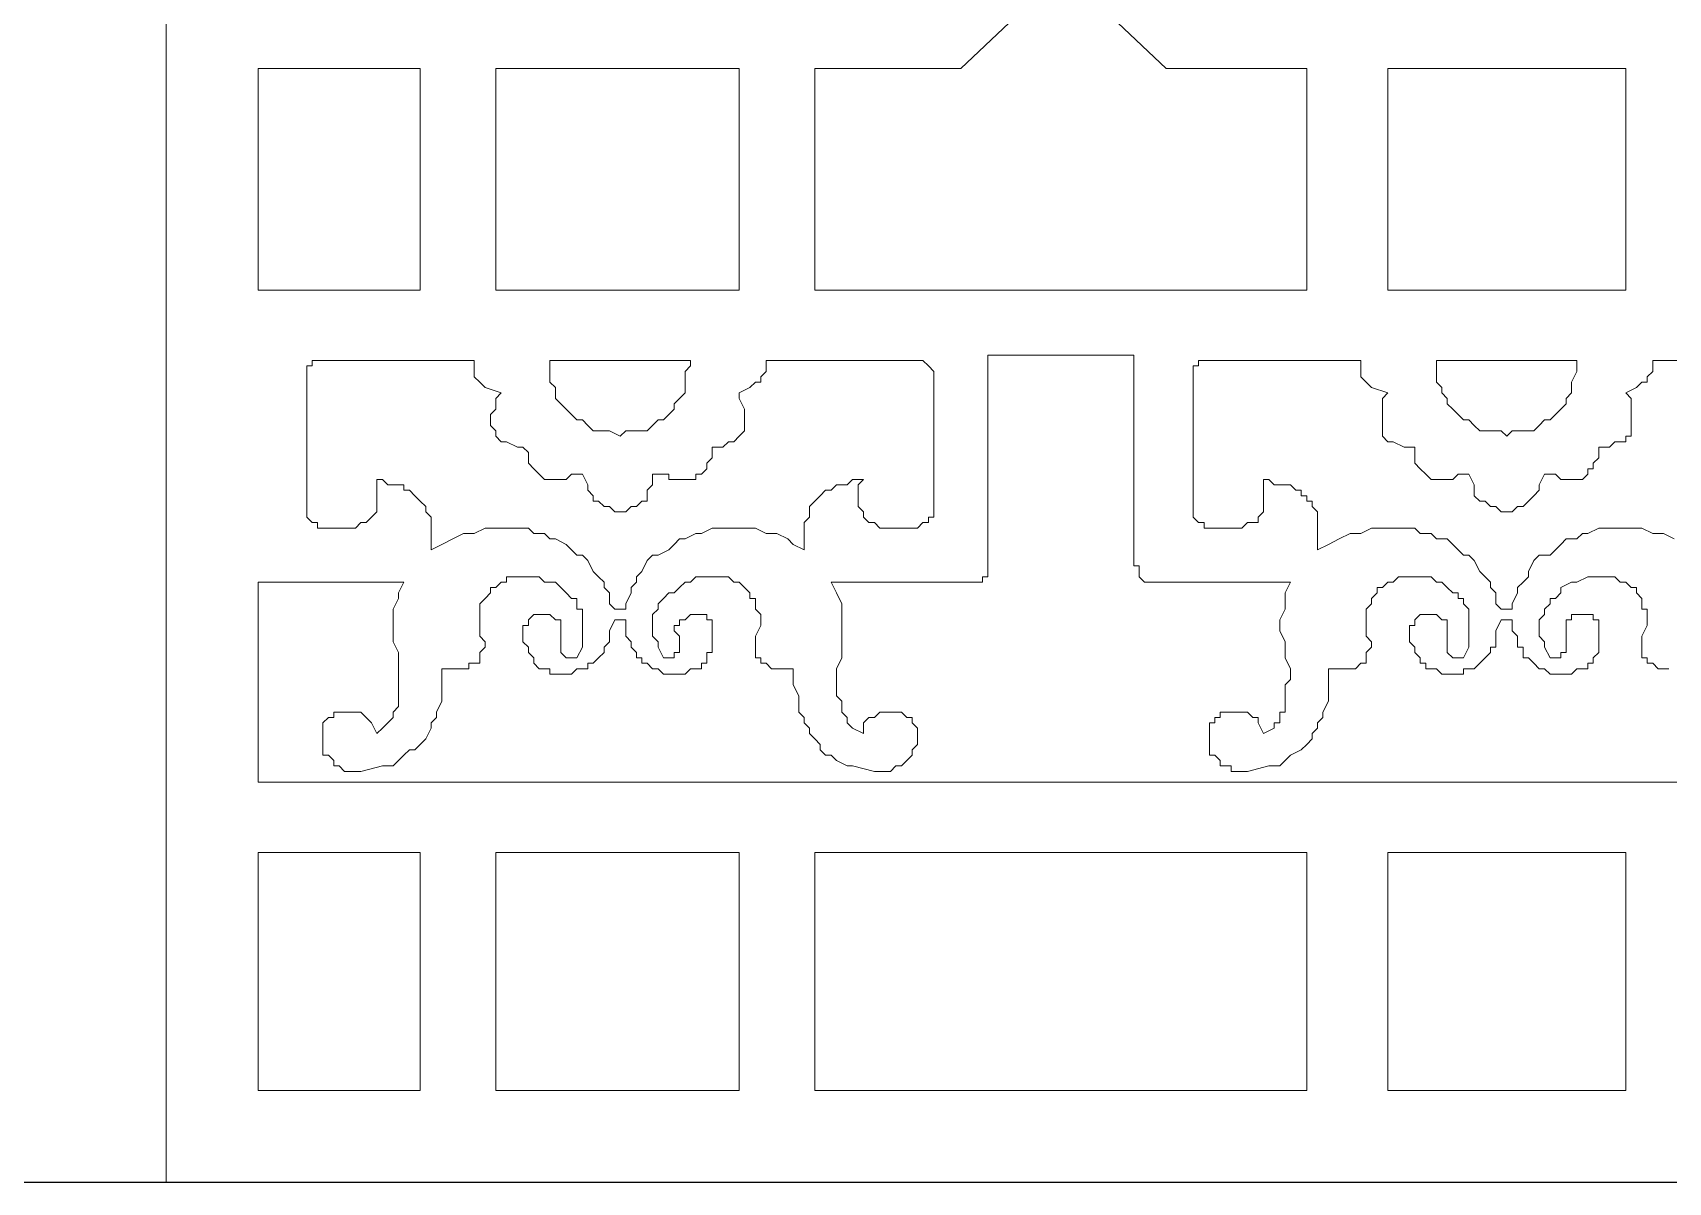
# Model space of a CAD drawing. Extents: x -66030 to 95157, y -13132 to 45879.
# Drawn here: x 46852 to 48034, y 31869 to 32699 of the extents above; entities that cross this region are included whole.
import ezdxf

# ---------------------------------------------------------------- set-up
doc = ezdxf.new("R2010")
doc.units = 0
doc.header["$LTSCALE"] = 100
doc.header["$MEASUREMENT"] = 0
doc.layers.get('0').update_dxf_attribs({"linetype": 'CONTINUOUS'})
doc.layers.add('3', color=11, linetype='CONTINUOUS')

msp = doc.modelspace()

# ---------------------------------------------------------------- linework, layer by layer
at = {"lineweight": 0}
for points in [[(46948.5, 36712.3), (48885.8, 36712.3), (48885.8, 31868.9), (46948.5, 31868.9), (46948.5, 36712.3)], [(46948.5, 36712.3), (48885.8, 36712.3), (48885.8, 31868.9), (46948.5, 31868.9), (46948.5, 36712.3)], [(47596.9, 32743.9), (47671.1, 32673.6), (47772.6, 32673.6), (47772.6, 32513.4), (47417.2, 32513.4), (47417.2, 32673.6), (47522.6, 32673.6), (47596.9, 32743.9)], [(47014.9, 32513.4), (47014.9, 32673.6), (47132.1, 32673.6), (47132.1, 32513.4), (47014.9, 32513.4)], [(47362.5, 32673.6), (47362.5, 32513.4), (47186.7, 32513.4), (47186.7, 32673.6), (47362.5, 32673.6)], [(47831.2, 32673.6), (48003.1, 32673.6), (48003.1, 32513.4), (47831.2, 32513.4), (47831.2, 32673.6)], [(47253.1, 32318.1), (47249.2, 32322), (47245.3, 32322), (47241.4, 32325.9), (47237.5, 32329.8), (47229.7, 32333.7), (47225.8, 32333.7), (47221.9, 32337.6), (47214.1, 32337.6), (47210.2, 32341.6), (47206.3, 32341.6), (47198.5, 32341.6), (47190.6, 32341.6), (47186.7, 32341.6), (47178.9, 32341.6), (47171.1, 32337.6), (47163.3, 32337.6), (47155.5, 32333.7), (47147.7, 32329.8), (47139.9, 32325.9), (47139.9, 32341.6), (47139.9, 32345.5), (47139.9, 32349.4), (47136, 32353.3), (47136, 32357.2), (47132.1, 32361.1), (47132.1, 32361.1), (47128.1, 32365), (47124.2, 32368.9), (47120.3, 32368.9), (47120.3, 32372.8), (47112.5, 32372.8), (47108.6, 32372.8), (47104.7, 32376.7), (47100.8, 32376.7), (47100.8, 32372.8), (47100.8, 32368.9), (47100.8, 32365), (47100.8, 32361.1), (47100.8, 32357.2), (47100.8, 32353.3), (47100.8, 32353.3), (47096.9, 32349.4), (47093, 32345.5), (47093, 32345.5), (47089.1, 32345.5), (47085.2, 32341.6), (47081.3, 32341.6), (47073.5, 32341.6), (47065.7, 32341.6), (47061.7, 32341.6), (47057.8, 32341.6), (47057.8, 32345.5), (47053.9, 32345.5), (47053.9, 32345.5), (47050, 32349.4), (47050, 32349.4), (47050, 32353.3), (47050, 32454.8), (47050, 32454.8), (47050, 32458.7), (47053.9, 32458.7), (47053.9, 32462.6), (47057.8, 32462.6), (47057.8, 32462.6), (47061.7, 32462.6), (47065.7, 32462.6), (47171.1, 32462.6), (47171.1, 32458.7), (47171.1, 32454.8), (47171.1, 32454.8), (47171.1, 32450.9), (47175, 32447), (47175, 32447), (47178.9, 32443.1), (47178.9, 32443.1), (47190.6, 32439.2), (47186.7, 32435.3), (47186.7, 32427.5), (47186.7, 32427.5), (47182.8, 32423.6), (47182.8, 32419.7), (47182.8, 32415.8), (47182.8, 32415.8), (47186.7, 32411.9), (47186.7, 32408), (47186.7, 32408), (47190.6, 32404), (47194.5, 32404), (47194.5, 32404), (47202.4, 32400.1), (47206.3, 32400.1), (47210.2, 32396.2), (47210.2, 32392.3), (47210.2, 32392.3), (47210.2, 32388.4), (47214.1, 32384.5), (47214.1, 32384.5), (47218, 32380.6), (47218, 32380.6), (47221.9, 32376.7), (47221.9, 32376.7), (47225.8, 32376.7), (47233.6, 32376.7), (47233.6, 32376.7), (47237.5, 32376.7), (47241.4, 32380.6), (47249.2, 32380.6), (47253.1, 32372.8), (47253.1, 32368.9), (47257, 32365), (47257, 32361.1), (47260.9, 32361.1), (47264.9, 32357.2), (47268.8, 32357.2), (47272.7, 32353.3), (47276.6, 32353.3), (47280.5, 32353.3), (47284.4, 32357.2), (47288.3, 32357.2), (47292.2, 32361.1), (47292.2, 32361.1), (47296.1, 32361.1), (47296.1, 32365), (47296.1, 32368.9), (47300, 32372.8), (47300, 32372.8), (47300, 32380.6), (47311.7, 32380.6), (47311.7, 32376.7), (47315.6, 32376.7), (47319.5, 32376.7), (47323.4, 32376.7), (47327.4, 32376.7), (47331.3, 32376.7), (47331.3, 32380.6), (47335.2, 32380.6), (47339.1, 32384.5), (47339.1, 32384.5), (47339.1, 32388.4), (47343, 32392.3), (47343, 32392.3), (47343, 32396.2), (47343, 32400.1), (47350.8, 32400.1), (47354.7, 32404), (47358.6, 32404), (47358.6, 32404), (47362.5, 32408), (47362.5, 32408), (47366.4, 32411.9), (47366.4, 32415.8), (47366.4, 32415.8), (47366.4, 32419.7), (47366.4, 32423.6), (47366.4, 32427.5), (47362.5, 32435.3), (47362.5, 32439.2), (47370.3, 32443.1), (47374.2, 32447), (47378.1, 32447), (47378.1, 32450.9), (47382, 32454.8), (47382, 32454.8), (47382, 32458.7), (47382, 32462.6), (47483.6, 32462.6), (47487.5, 32462.6), (47491.4, 32462.6), (47495.3, 32462.6), (47495.3, 32462.6), (47499.2, 32458.7), (47499.2, 32458.7), (47503.1, 32454.8), (47503.1, 32454.8), (47503.1, 32353.3), (47503.1, 32349.4), (47499.2, 32349.4), (47499.2, 32345.5), (47495.3, 32345.5), (47495.3, 32345.5), (47491.4, 32341.6), (47487.5, 32341.6), (47483.6, 32341.6), (47475.8, 32341.6), (47468, 32341.6), (47464.1, 32341.6), (47460.2, 32345.5), (47460.2, 32345.5), (47456.2, 32345.5), (47452.3, 32349.4), (47452.3, 32353.3), (47452.3, 32353.3), (47448.4, 32357.2), (47448.4, 32361.1), (47448.4, 32365), (47448.4, 32368.9), (47448.4, 32372.8), (47452.3, 32376.7), (47444.5, 32376.7), (47440.6, 32372.8), (47436.7, 32372.8), (47432.8, 32372.8), (47428.9, 32368.9), (47425, 32368.9), (47421.1, 32365), (47421.1, 32365), (47417.2, 32361.1), (47417.2, 32361.1), (47413.3, 32357.2), (47413.3, 32353.3), (47413.3, 32349.4), (47409.4, 32345.5), (47409.4, 32341.6), (47409.4, 32325.9), (47401.6, 32329.8), (47397.7, 32333.7), (47389.8, 32337.6), (47382, 32337.6), (47374.2, 32341.6), (47366.4, 32341.6), (47362.5, 32341.6), (47354.7, 32341.6), (47346.9, 32341.6), (47343, 32341.6), (47335.2, 32337.6), (47331.3, 32337.6), (47323.4, 32333.7), (47319.5, 32333.7), (47315.6, 32329.8), (47311.7, 32325.9), (47303.9, 32322), (47300, 32322), (47296.1, 32318.1), (47292.2, 32310.3), (47288.3, 32306.4), (47288.3, 32302.5), (47284.4, 32298.6), (47284.4, 32294.7), (47280.5, 32286.9), (47280.5, 32283), (47272.7, 32283), (47268.8, 32286.9), (47268.8, 32294.7), (47264.9, 32298.6), (47264.9, 32302.5), (47260.9, 32306.4), (47257, 32310.3), (47253.1, 32318.1)], [(47327.4, 32462.6), (47327.4, 32458.7), (47323.4, 32454.8), (47323.4, 32447), (47323.4, 32443.1), (47323.4, 32439.2), (47319.5, 32435.3), (47315.6, 32431.4), (47315.6, 32427.5), (47311.7, 32423.6), (47307.8, 32419.7), (47303.9, 32419.7), (47300, 32415.8), (47296.1, 32411.9), (47292.2, 32411.9), (47284.4, 32411.9), (47280.5, 32411.9), (47276.6, 32408), (47268.8, 32411.9), (47264.9, 32411.9), (47260.9, 32411.9), (47257, 32411.9), (47253.1, 32415.8), (47249.2, 32419.7), (47245.3, 32419.7), (47241.4, 32423.6), (47237.5, 32427.5), (47233.6, 32431.4), (47229.7, 32435.3), (47229.7, 32439.2), (47229.7, 32443.1), (47225.8, 32447), (47225.8, 32454.8), (47225.8, 32458.7), (47225.8, 32462.6), (47327.4, 32462.6)], [(47967.9, 32462.6), (47967.9, 32458.7), (47967.9, 32454.8), (47964, 32447), (47964, 32443.1), (47964, 32439.2), (47960.1, 32435.3), (47960.1, 32431.4), (47956.2, 32427.5), (47952.3, 32423.6), (47948.4, 32419.7), (47944.5, 32419.7), (47940.6, 32415.8), (47936.7, 32411.9), (47932.8, 32411.9), (47925, 32411.9), (47921.1, 32411.9), (47917.2, 32408), (47913.2, 32411.9), (47905.4, 32411.9), (47901.5, 32411.9), (47897.6, 32411.9), (47893.7, 32415.8), (47889.8, 32419.7), (47885.9, 32419.7), (47882, 32423.6), (47878.1, 32427.5), (47874.2, 32431.4), (47874.2, 32435.3), (47870.3, 32439.2), (47870.3, 32443.1), (47866.4, 32447), (47866.4, 32454.8), (47866.4, 32458.7), (47866.4, 32462.6), (47967.9, 32462.6)], [(47132.1, 31935.3), (47014.9, 31935.3), (47014.9, 32107.2), (47132.1, 32107.2), (47132.1, 31935.3)], [(47362.5, 31935.3), (47186.7, 31935.3), (47186.7, 32107.2), (47362.5, 32107.2), (47362.5, 31935.3)], [(47772.6, 31935.3), (47417.2, 31935.3), (47417.2, 32107.2), (47772.6, 32107.2), (47772.6, 31935.3)], [(48003.1, 31935.3), (47831.2, 31935.3), (47831.2, 32107.2), (48003.1, 32107.2), (48003.1, 31935.3)]]:
    msp.add_lwpolyline(points, close=True, dxfattribs=at)
for points in [[(47596.9, 32743.9), (47671.1, 32673.6), (47772.6, 32673.6), (47772.6, 32513.4), (47417.2, 32513.4), (47417.2, 32673.6), (47522.6, 32673.6), (47596.9, 32743.9)], [(47014.9, 32513.4), (47014.9, 32673.6), (47132.1, 32673.6), (47132.1, 32513.4), (47014.9, 32513.4)], [(47362.5, 32673.6), (47362.5, 32513.4), (47186.7, 32513.4), (47186.7, 32673.6), (47362.5, 32673.6)], [(47831.2, 32673.6), (48003.1, 32673.6), (48003.1, 32513.4), (47831.2, 32513.4), (47831.2, 32673.6)], [(48085.1, 32158), (47932.8, 32158), (47780.4, 32158), (47628.1, 32158), (47475.8, 32158), (47319.5, 32158), (47167.2, 32158), (47014.9, 32158), (47014.9, 32302.5), (47034.4, 32302.5), (47034.4, 32302.5), (47120.3, 32302.5), (47116.4, 32294.7), (47116.4, 32290.8), (47112.5, 32283), (47112.5, 32279.1), (47112.5, 32275.2), (47112.5, 32267.3), (47112.5, 32259.5), (47116.4, 32251.7), (47116.4, 32247.8), (47116.4, 32240), (47116.4, 32232.2), (47116.4, 32228.3), (47116.4, 32220.5), (47116.4, 32216.6), (47116.4, 32212.7), (47112.5, 32208.7), (47112.5, 32204.8), (47108.6, 32200.9), (47108.6, 32200.9), (47104.7, 32197), (47100.8, 32193.1), (47096.9, 32200.9), (47096.9, 32200.9), (47093, 32204.8), (47093, 32204.8), (47089.1, 32208.7), (47085.2, 32208.7), (47081.3, 32208.7), (47077.4, 32208.7), (47073.5, 32208.7), (47073.5, 32208.7), (47069.6, 32208.7), (47069.6, 32204.8), (47065.7, 32204.8), (47065.7, 32204.8), (47061.7, 32200.9), (47061.7, 32200.9), (47061.7, 32197), (47061.7, 32197), (47061.7, 32193.1), (47061.7, 32189.2), (47061.7, 32185.3), (47061.7, 32185.3), (47061.7, 32181.4), (47061.7, 32177.5), (47065.7, 32177.5), (47069.6, 32173.6), (47069.6, 32169.7), (47073.5, 32169.7), (47073.5, 32169.7), (47077.4, 32165.8), (47089.1, 32165.8), (47104.7, 32169.7), (47112.5, 32169.7), (47116.4, 32173.6), (47120.3, 32177.5), (47124.2, 32181.4), (47128.1, 32181.4), (47132.1, 32185.3), (47136, 32189.2), (47139.9, 32197), (47139.9, 32200.9), (47143.8, 32204.8), (47143.8, 32208.7), (47147.7, 32216.6), (47147.7, 32220.5), (47147.7, 32228.3), (47147.7, 32240), (47155.5, 32240), (47159.4, 32240), (47163.3, 32240), (47163.3, 32240), (47167.2, 32240), (47167.2, 32243.9), (47171.1, 32243.9), (47175, 32243.9), (47175, 32247.8), (47175, 32247.8), (47175, 32251.7), (47178.9, 32255.6), (47178.9, 32259.5), (47175, 32263.4), (47175, 32271.2), (47175, 32275.2), (47175, 32283), (47175, 32283), (47175, 32286.9), (47178.9, 32290.8), (47178.9, 32290.8), (47182.8, 32294.7), (47182.8, 32298.6), (47186.7, 32298.6), (47190.6, 32302.5), (47194.5, 32302.5), (47194.5, 32306.4), (47198.5, 32306.4), (47202.4, 32306.4), (47210.2, 32306.4), (47210.2, 32306.4), (47218, 32306.4), (47221.9, 32302.5), (47229.7, 32302.5), (47233.6, 32298.6), (47237.5, 32294.7), (47241.4, 32290.8), (47245.3, 32290.8), (47245.3, 32286.9), (47245.3, 32283), (47249.2, 32283), (47249.2, 32279.1), (47249.2, 32275.2), (47249.2, 32271.2), (47249.2, 32267.3), (47249.2, 32263.4), (47249.2, 32263.4), (47249.2, 32259.5), (47249.2, 32255.6), (47245.3, 32247.8), (47237.5, 32247.8), (47237.5, 32247.8), (47233.6, 32251.7), (47233.6, 32251.7), (47233.6, 32255.6), (47233.6, 32255.6), (47233.6, 32259.5), (47233.6, 32263.4), (47233.6, 32267.3), (47233.6, 32271.2), (47233.6, 32271.2), (47233.6, 32275.2), (47229.7, 32275.2), (47229.7, 32275.2), (47225.8, 32279.1), (47225.8, 32279.1), (47221.9, 32279.1), (47218, 32279.1), (47218, 32279.1), (47214.1, 32279.1), (47214.1, 32279.1), (47214.1, 32279.1), (47210.2, 32275.2), (47210.2, 32275.2), (47210.2, 32271.2), (47206.3, 32271.2), (47206.3, 32267.3), (47206.3, 32263.4), (47206.3, 32259.5), (47206.3, 32259.5), (47210.2, 32255.6), (47210.2, 32251.7), (47210.2, 32251.7), (47214.1, 32247.8), (47214.1, 32243.9), (47214.1, 32243.9), (47218, 32240), (47221.9, 32240), (47221.9, 32240), (47225.8, 32240), (47225.8, 32236.1), (47229.7, 32236.1), (47233.6, 32236.1), (47237.5, 32236.1), (47241.4, 32236.1), (47241.4, 32236.1), (47245.3, 32240), (47249.2, 32240), (47253.1, 32240), (47253.1, 32243.9), (47257, 32243.9), (47260.9, 32247.8), (47260.9, 32247.8), (47264.9, 32251.7), (47264.9, 32255.6), (47264.9, 32255.6), (47268.8, 32259.5), (47268.8, 32263.4), (47268.8, 32267.3), (47272.7, 32275.2), (47280.5, 32275.2), (47280.5, 32275.2), (47280.5, 32267.3), (47280.5, 32263.4), (47284.4, 32259.5), (47284.4, 32255.6), (47284.4, 32255.6), (47288.3, 32251.7), (47288.3, 32247.8), (47292.2, 32247.8), (47292.2, 32243.9), (47296.1, 32243.9), (47300, 32240), (47303.9, 32240), (47303.9, 32240), (47307.8, 32236.1), (47311.7, 32236.1), (47315.6, 32236.1), (47315.6, 32236.1), (47319.5, 32236.1), (47323.4, 32236.1), (47327.4, 32240), (47327.4, 32240), (47331.3, 32240), (47335.2, 32240), (47335.2, 32243.9), (47339.1, 32243.9), (47339.1, 32247.8), (47339.1, 32251.7), (47343, 32251.7), (47343, 32255.6), (47343, 32259.5), (47343, 32259.5), (47343, 32263.4), (47343, 32267.3), (47343, 32271.2), (47343, 32271.2), (47343, 32275.2), (47339.1, 32275.2), (47339.1, 32279.1), (47335.2, 32279.1), (47335.2, 32279.1), (47331.3, 32279.1), (47327.4, 32279.1), (47327.4, 32279.1), (47323.4, 32275.2), (47319.5, 32275.2), (47319.5, 32271.2), (47315.6, 32271.2), (47315.6, 32267.3), (47319.5, 32263.4), (47319.5, 32259.5), (47319.5, 32255.6), (47319.5, 32255.6), (47319.5, 32251.7), (47315.6, 32251.7), (47315.6, 32247.8), (47311.7, 32247.8), (47307.8, 32247.8), (47303.9, 32255.6), (47303.9, 32259.5), (47300, 32263.4), (47300, 32263.4), (47300, 32267.3), (47300, 32271.2), (47300, 32275.2), (47300, 32279.1), (47303.9, 32283), (47303.9, 32283), (47303.9, 32286.9), (47307.8, 32290.8), (47307.8, 32290.8), (47311.7, 32294.7), (47315.6, 32294.7), (47319.5, 32298.6), (47323.4, 32302.5), (47327.4, 32302.5), (47331.3, 32306.4), (47335.2, 32306.4), (47335.2, 32306.4), (47339.1, 32306.4), (47343, 32306.4), (47346.9, 32306.4), (47350.8, 32306.4), (47354.7, 32306.4), (47358.6, 32302.5), (47362.5, 32302.5), (47366.4, 32298.6), (47366.4, 32298.6), (47370.3, 32294.7), (47370.3, 32290.8), (47374.2, 32290.8), (47374.2, 32286.9), (47374.2, 32283), (47374.2, 32283), (47378.1, 32279.1), (47378.1, 32275.2), (47378.1, 32271.2), (47378.1, 32271.2), (47374.2, 32263.4), (47374.2, 32259.5), (47374.2, 32255.6), (47374.2, 32251.7), (47374.2, 32247.8), (47378.1, 32247.8), (47378.1, 32243.9), (47378.1, 32243.9), (47378.1, 32243.9), (47382, 32243.9), (47385.9, 32240), (47385.9, 32240), (47389.8, 32240), (47393.8, 32240), (47397.7, 32240), (47401.6, 32240), (47401.6, 32228.3), (47405.5, 32220.5), (47405.5, 32216.6), (47405.5, 32208.7), (47409.4, 32204.8), (47409.4, 32200.9), (47413.3, 32197), (47413.3, 32193.1), (47417.2, 32189.2), (47421.1, 32185.3), (47421.1, 32181.4), (47425, 32177.5), (47428.9, 32177.5), (47432.8, 32173.6), (47440.6, 32169.7), (47444.5, 32169.7), (47460.2, 32165.8), (47471.9, 32165.8), (47475.8, 32169.7), (47479.7, 32169.7), (47479.7, 32169.7), (47483.6, 32173.6), (47487.5, 32177.5), (47487.5, 32181.4), (47491.4, 32185.3), (47491.4, 32185.3), (47491.4, 32189.2), (47491.4, 32189.2), (47491.4, 32193.1), (47491.4, 32197), (47491.4, 32197), (47487.5, 32200.9), (47487.5, 32200.9), (47487.5, 32204.8), (47483.6, 32204.8), (47483.6, 32204.8), (47479.7, 32208.7), (47479.7, 32208.7), (47475.8, 32208.7), (47471.9, 32208.7), (47468, 32208.7), (47464.1, 32208.7), (47460.2, 32204.8), (47460.2, 32204.8), (47456.2, 32204.8), (47452.3, 32200.9), (47452.3, 32193.1), (47444.5, 32197), (47440.6, 32200.9), (47440.6, 32200.9), (47440.6, 32204.8), (47436.7, 32208.7), (47436.7, 32208.7), (47436.7, 32216.6), (47432.8, 32220.5), (47432.8, 32228.3), (47432.8, 32232.2), (47432.8, 32240), (47436.7, 32247.8), (47436.7, 32251.7), (47436.7, 32259.5), (47436.7, 32267.3), (47436.7, 32275.2), (47436.7, 32283), (47436.7, 32286.9), (47432.8, 32294.7), (47428.9, 32302.5), (47514.8, 32302.5), (47514.8, 32302.5), (47530.5, 32302.5), (47534.4, 32302.5), (47534.4, 32302.5), (47538.3, 32302.5), (47538.3, 32306.4), (47542.2, 32306.4), (47542.2, 32310.3), (47542.2, 32314.2), (47542.2, 32314.2), (47542.2, 32466.5), (47647.6, 32466.5), (47647.6, 32314.2), (47651.5, 32314.2), (47651.5, 32310.3), (47651.5, 32310.3), (47651.5, 32306.4), (47651.5, 32306.4), (47655.5, 32302.5), (47659.4, 32302.5), (47659.4, 32302.5), (47659.4, 32302.5), (47675, 32302.5), (47675, 32302.5), (47760.9, 32302.5), (47757, 32294.7), (47757, 32286.9), (47757, 32283), (47753.1, 32275.2), (47753.1, 32267.3), (47757, 32259.5), (47757, 32251.7), (47757, 32247.8), (47760.9, 32240), (47760.9, 32232.2), (47757, 32228.3), (47757, 32220.5), (47757, 32216.6), (47757, 32208.7), (47753.1, 32208.7), (47753.1, 32204.8), (47753.1, 32200.9), (47749.2, 32200.9), (47749.2, 32197), (47741.4, 32193.1), (47737.5, 32200.9), (47737.5, 32204.8), (47733.6, 32204.8), (47729.7, 32208.7), (47725.8, 32208.7), (47725.8, 32208.7), (47717.9, 32208.7), (47714, 32208.7), (47714, 32208.7), (47710.1, 32208.7), (47710.1, 32204.8), (47706.2, 32204.8), (47706.2, 32204.8), (47706.2, 32200.9), (47702.3, 32200.9), (47702.3, 32197), (47702.3, 32197), (47702.3, 32193.1), (47702.3, 32189.2), (47702.3, 32189.2), (47702.3, 32185.3), (47702.3, 32185.3), (47702.3, 32181.4), (47702.3, 32177.5), (47706.2, 32177.5), (47710.1, 32173.6), (47710.1, 32169.7), (47714, 32169.7), (47717.9, 32169.7), (47717.9, 32165.8), (47729.7, 32165.8), (47745.3, 32169.7), (47753.1, 32169.7), (47757, 32173.6), (47760.9, 32177.5), (47768.7, 32181.4), (47772.6, 32185.3), (47776.5, 32189.2), (47776.5, 32193.1), (47780.4, 32197), (47780.4, 32200.9), (47784.3, 32204.8), (47784.3, 32208.7), (47788.3, 32216.6), (47788.3, 32220.5), (47788.3, 32228.3), (47788.3, 32240), (47796.1, 32240), (47800, 32240), (47803.9, 32240), (47803.9, 32240), (47807.8, 32240), (47811.7, 32243.9), (47811.7, 32243.9), (47815.6, 32243.9), (47815.6, 32247.8), (47815.6, 32251.7), (47819.5, 32255.6), (47819.5, 32255.6), (47819.5, 32259.5), (47815.6, 32263.4), (47815.6, 32271.2), (47815.6, 32271.2), (47815.6, 32275.2), (47815.6, 32279.1), (47815.6, 32283), (47815.6, 32283), (47819.5, 32286.9), (47819.5, 32290.8), (47819.5, 32290.8), (47823.4, 32294.7), (47823.4, 32298.6), (47827.3, 32298.6), (47831.2, 32302.5), (47835.1, 32302.5), (47839, 32306.4), (47839, 32306.4), (47842.9, 32306.4), (47850.7, 32306.4), (47854.7, 32306.4), (47854.7, 32306.4), (47858.6, 32306.4), (47862.5, 32306.4), (47866.4, 32302.5), (47870.3, 32302.5), (47874.2, 32298.6), (47878.1, 32294.7), (47882, 32294.7), (47882, 32290.8), (47885.9, 32290.8), (47885.9, 32286.9), (47889.8, 32283), (47889.8, 32283), (47889.8, 32279.1), (47889.8, 32275.2), (47889.8, 32271.2), (47889.8, 32267.3), (47889.8, 32263.4), (47889.8, 32263.4), (47889.8, 32259.5), (47889.8, 32255.6), (47885.9, 32247.8), (47882, 32247.8), (47878.1, 32247.8), (47874.2, 32251.7), (47874.2, 32251.7), (47874.2, 32255.6), (47874.2, 32255.6), (47874.2, 32259.5), (47874.2, 32263.4), (47874.2, 32267.3), (47874.2, 32271.2), (47874.2, 32271.2), (47874.2, 32275.2), (47870.3, 32275.2), (47866.4, 32279.1), (47862.5, 32279.1), (47862.5, 32279.1), (47858.6, 32279.1), (47858.6, 32279.1), (47854.7, 32279.1), (47854.7, 32279.1), (47850.7, 32275.2), (47850.7, 32275.2), (47850.7, 32271.2), (47846.8, 32271.2), (47846.8, 32267.3), (47846.8, 32263.4), (47846.8, 32259.5), (47846.8, 32259.5), (47850.7, 32255.6), (47850.7, 32251.7), (47850.7, 32251.7), (47854.7, 32247.8), (47854.7, 32243.9), (47858.6, 32243.9), (47858.6, 32240), (47862.5, 32240), (47862.5, 32240), (47866.4, 32240), (47870.3, 32236.1), (47870.3, 32236.1), (47874.2, 32236.1), (47878.1, 32236.1), (47882, 32236.1), (47885.9, 32236.1), (47885.9, 32240), (47889.8, 32240), (47893.7, 32240), (47897.6, 32243.9), (47897.6, 32243.9), (47901.5, 32247.8), (47901.5, 32247.8), (47905.4, 32251.7), (47905.4, 32255.6), (47909.3, 32255.6), (47909.3, 32259.5), (47909.3, 32263.4), (47909.3, 32267.3), (47913.2, 32275.2), (47921.1, 32275.2), (47921.1, 32267.3), (47925, 32263.4), (47925, 32259.5), (47925, 32255.6), (47928.9, 32255.6), (47928.9, 32251.7), (47928.9, 32247.8), (47932.8, 32247.8), (47936.7, 32243.9), (47936.7, 32243.9), (47940.6, 32240), (47944.5, 32240), (47944.5, 32240), (47948.4, 32236.1), (47952.3, 32236.1), (47956.2, 32236.1), (47960.1, 32236.1), (47960.1, 32236.1), (47964, 32236.1), (47967.9, 32240), (47971.8, 32240), (47971.8, 32240), (47975.7, 32240), (47975.7, 32243.9), (47979.6, 32243.9), (47979.6, 32247.8), (47983.6, 32251.7), (47983.6, 32251.7), (47983.6, 32255.6), (47983.6, 32259.5), (47983.6, 32259.5), (47983.6, 32263.4), (47983.6, 32267.3), (47983.6, 32271.2), (47983.6, 32271.2), (47983.6, 32275.2), (47979.6, 32275.2), (47979.6, 32279.1), (47975.7, 32279.1), (47975.7, 32279.1), (47971.8, 32279.1), (47971.8, 32279.1), (47967.9, 32279.1), (47964, 32279.1), (47964, 32275.2), (47960.1, 32275.2), (47960.1, 32271.2), (47960.1, 32271.2), (47960.1, 32267.3), (47960.1, 32263.4), (47960.1, 32259.5), (47960.1, 32255.6), (47960.1, 32255.6), (47960.1, 32251.7), (47956.2, 32251.7), (47956.2, 32247.8), (47952.3, 32247.8), (47948.4, 32247.8), (47944.5, 32255.6), (47944.5, 32259.5), (47940.6, 32263.4), (47940.6, 32263.4), (47940.6, 32267.3), (47940.6, 32271.2), (47940.6, 32275.2), (47944.5, 32279.1), (47944.5, 32283), (47944.5, 32283), (47948.4, 32286.9), (47948.4, 32290.8), (47952.3, 32290.8), (47956.2, 32294.7), (47956.2, 32298.6), (47964, 32302.5), (47967.9, 32302.5), (47975.7, 32306.4), (47979.6, 32306.4), (47983.6, 32306.4), (47991.4, 32306.4), (47991.4, 32306.4), (47995.3, 32306.4), (47999.2, 32302.5), (48003.1, 32302.5), (48007, 32298.6), (48010.9, 32298.6), (48010.9, 32294.7), (48014.8, 32290.8), (48014.8, 32290.8), (48014.8, 32286.9), (48014.8, 32283), (48018.7, 32283), (48018.7, 32275.2), (48018.7, 32271.2), (48014.8, 32263.4), (48014.8, 32259.5), (48014.8, 32255.6), (48014.8, 32251.7), (48014.8, 32247.8), (48018.7, 32247.8), (48018.7, 32243.9), (48022.6, 32243.9), (48022.6, 32243.9), (48026.5, 32240), (48026.5, 32240), (48030.4, 32240), (48034.3, 32240)], [(47280.5, 32275.2), (47280.5, 32267.3), (47280.5, 32263.4), (47284.4, 32259.5), (47284.4, 32255.6), (47284.4, 32255.6), (47288.3, 32251.7), (47288.3, 32247.8), (47292.2, 32247.8), (47292.2, 32243.9), (47296.1, 32243.9), (47300, 32240), (47303.9, 32240), (47303.9, 32240), (47307.8, 32236.1), (47311.7, 32236.1), (47315.6, 32236.1), (47315.6, 32236.1), (47319.5, 32236.1), (47323.4, 32236.1), (47327.4, 32240), (47327.4, 32240), (47331.3, 32240), (47335.2, 32240), (47335.2, 32243.9), (47339.1, 32243.9), (47339.1, 32247.8), (47339.1, 32251.7), (47343, 32251.7), (47343, 32255.6), (47343, 32259.5), (47343, 32259.5), (47343, 32263.4), (47343, 32267.3), (47343, 32271.2), (47343, 32271.2), (47343, 32275.2), (47339.1, 32275.2), (47339.1, 32279.1), (47335.2, 32279.1), (47335.2, 32279.1), (47331.3, 32279.1), (47327.4, 32279.1), (47327.4, 32279.1), (47323.4, 32275.2), (47319.5, 32275.2), (47319.5, 32271.2), (47315.6, 32271.2), (47315.6, 32267.3), (47319.5, 32263.4), (47319.5, 32259.5), (47319.5, 32255.6), (47319.5, 32255.6), (47319.5, 32251.7), (47315.6, 32251.7), (47315.6, 32247.8), (47311.7, 32247.8), (47307.8, 32247.8), (47303.9, 32255.6), (47303.9, 32259.5), (47300, 32263.4), (47300, 32263.4), (47300, 32267.3), (47300, 32271.2), (47300, 32275.2), (47300, 32279.1), (47303.9, 32283), (47303.9, 32283), (47303.9, 32286.9), (47307.8, 32290.8), (47307.8, 32290.8), (47311.7, 32294.7), (47315.6, 32294.7), (47319.5, 32298.6), (47323.4, 32302.5), (47327.4, 32302.5), (47331.3, 32306.4), (47335.2, 32306.4), (47335.2, 32306.4), (47339.1, 32306.4), (47343, 32306.4), (47346.9, 32306.4), (47350.8, 32306.4), (47354.7, 32306.4), (47358.6, 32302.5), (47362.5, 32302.5), (47366.4, 32298.6), (47366.4, 32298.6), (47370.3, 32294.7), (47370.3, 32290.8), (47374.2, 32290.8), (47374.2, 32286.9), (47374.2, 32283), (47374.2, 32283), (47378.1, 32279.1), (47378.1, 32275.2), (47378.1, 32271.2), (47378.1, 32271.2), (47374.2, 32263.4), (47374.2, 32259.5), (47374.2, 32255.6), (47374.2, 32251.7), (47374.2, 32247.8), (47378.1, 32247.8), (47378.1, 32243.9), (47378.1, 32243.9), (47378.1, 32243.9), (47382, 32243.9), (47385.9, 32240), (47385.9, 32240), (47389.8, 32240), (47393.8, 32240), (47397.7, 32240), (47401.6, 32240), (47401.6, 32228.3), (47405.5, 32220.5), (47405.5, 32216.6), (47405.5, 32208.7), (47409.4, 32204.8), (47409.4, 32200.9), (47413.3, 32197), (47413.3, 32193.1), (47417.2, 32189.2), (47421.1, 32185.3), (47421.1, 32181.4), (47425, 32177.5), (47428.9, 32177.5), (47432.8, 32173.6), (47440.6, 32169.7), (47444.5, 32169.7), (47460.2, 32165.8), (47471.9, 32165.8), (47475.8, 32169.7), (47479.7, 32169.7), (47479.7, 32169.7), (47483.6, 32173.6), (47487.5, 32177.5), (47487.5, 32181.4), (47491.4, 32185.3), (47491.4, 32185.3), (47491.4, 32189.2), (47491.4, 32189.2), (47491.4, 32193.1), (47491.4, 32197), (47491.4, 32197), (47487.5, 32200.9), (47487.5, 32200.9), (47487.5, 32204.8), (47483.6, 32204.8), (47483.6, 32204.8), (47479.7, 32208.7), (47479.7, 32208.7), (47475.8, 32208.7), (47471.9, 32208.7), (47468, 32208.7), (47464.1, 32208.7), (47460.2, 32204.8), (47460.2, 32204.8), (47456.2, 32204.8), (47452.3, 32200.9), (47452.3, 32193.1), (47444.5, 32197), (47440.6, 32200.9), (47440.6, 32200.9), (47440.6, 32204.8), (47436.7, 32208.7), (47436.7, 32208.7), (47436.7, 32216.6), (47432.8, 32220.5), (47432.8, 32228.3), (47432.8, 32232.2), (47432.8, 32240), (47436.7, 32247.8), (47436.7, 32251.7), (47436.7, 32259.5), (47436.7, 32267.3), (47436.7, 32275.2), (47436.7, 32283), (47436.7, 32286.9), (47432.8, 32294.7), (47428.9, 32302.5), (47514.8, 32302.5), (47514.8, 32302.5), (47530.5, 32302.5), (47534.4, 32302.5), (47534.4, 32302.5), (47538.3, 32302.5), (47538.3, 32306.4), (47542.2, 32306.4), (47542.2, 32310.3), (47542.2, 32314.2), (47542.2, 32314.2), (47542.2, 32466.5), (47647.6, 32466.5), (47647.6, 32314.2), (47651.5, 32314.2), (47651.5, 32310.3), (47651.5, 32310.3), (47651.5, 32306.4), (47651.5, 32306.4), (47655.5, 32302.5), (47659.4, 32302.5), (47659.4, 32302.5), (47659.4, 32302.5), (47675, 32302.5), (47675, 32302.5), (47760.9, 32302.5), (47757, 32294.7), (47757, 32286.9), (47757, 32283), (47753.1, 32275.2), (47753.1, 32267.3), (47757, 32259.5), (47757, 32251.7), (47757, 32247.8), (47760.9, 32240), (47760.9, 32232.2), (47757, 32228.3), (47757, 32220.5), (47757, 32216.6), (47757, 32208.7), (47753.1, 32208.7), (47753.1, 32204.8), (47753.1, 32200.9), (47749.2, 32200.9), (47749.2, 32197), (47741.4, 32193.1), (47737.5, 32200.9), (47737.5, 32204.8), (47733.6, 32204.8), (47729.7, 32208.7), (47725.8, 32208.7), (47725.8, 32208.7), (47717.9, 32208.7), (47714, 32208.7), (47714, 32208.7), (47710.1, 32208.7), (47710.1, 32204.8), (47706.2, 32204.8), (47706.2, 32204.8), (47706.2, 32200.9), (47702.3, 32200.9), (47702.3, 32197), (47702.3, 32197), (47702.3, 32193.1), (47702.3, 32189.2), (47702.3, 32189.2), (47702.3, 32185.3), (47702.3, 32185.3), (47702.3, 32181.4), (47702.3, 32177.5), (47706.2, 32177.5), (47710.1, 32173.6), (47710.1, 32169.7), (47714, 32169.7), (47717.9, 32169.7), (47717.9, 32165.8), (47729.7, 32165.8), (47745.3, 32169.7), (47753.1, 32169.7), (47757, 32173.6), (47760.9, 32177.5), (47768.7, 32181.4), (47772.6, 32185.3), (47776.5, 32189.2), (47776.5, 32193.1), (47780.4, 32197), (47780.4, 32200.9), (47784.3, 32204.8), (47784.3, 32208.7), (47788.3, 32216.6), (47788.3, 32220.5), (47788.3, 32228.3), (47788.3, 32240), (47796.1, 32240), (47800, 32240), (47803.9, 32240), (47803.9, 32240), (47807.8, 32240), (47811.7, 32243.9), (47811.7, 32243.9), (47815.6, 32243.9), (47815.6, 32247.8), (47815.6, 32251.7), (47819.5, 32255.6), (47819.5, 32255.6), (47819.5, 32259.5), (47815.6, 32263.4), (47815.6, 32271.2), (47815.6, 32271.2), (47815.6, 32275.2), (47815.6, 32279.1), (47815.6, 32283), (47815.6, 32283), (47819.5, 32286.9), (47819.5, 32290.8), (47819.5, 32290.8), (47823.4, 32294.7), (47823.4, 32298.6), (47827.3, 32298.6), (47831.2, 32302.5), (47835.1, 32302.5), (47839, 32306.4), (47839, 32306.4), (47842.9, 32306.4), (47850.7, 32306.4), (47854.7, 32306.4), (47854.7, 32306.4), (47858.6, 32306.4), (47862.5, 32306.4), (47866.4, 32302.5), (47870.3, 32302.5), (47874.2, 32298.6), (47878.1, 32294.7), (47882, 32294.7), (47882, 32290.8), (47885.9, 32290.8), (47885.9, 32286.9), (47889.8, 32283), (47889.8, 32283), (47889.8, 32279.1), (47889.8, 32275.2), (47889.8, 32271.2), (47889.8, 32267.3), (47889.8, 32263.4), (47889.8, 32263.4), (47889.8, 32259.5), (47889.8, 32255.6), (47885.9, 32247.8), (47882, 32247.8), (47878.1, 32247.8), (47874.2, 32251.7), (47874.2, 32251.7), (47874.2, 32255.6), (47874.2, 32255.6), (47874.2, 32259.5), (47874.2, 32263.4), (47874.2, 32267.3), (47874.2, 32271.2), (47874.2, 32271.2), (47874.2, 32275.2), (47870.3, 32275.2), (47866.4, 32279.1), (47862.5, 32279.1), (47862.5, 32279.1), (47858.6, 32279.1), (47858.6, 32279.1), (47854.7, 32279.1), (47854.7, 32279.1), (47850.7, 32275.2), (47850.7, 32275.2), (47850.7, 32271.2), (47846.8, 32271.2), (47846.8, 32267.3), (47846.8, 32263.4), (47846.8, 32259.5), (47846.8, 32259.5), (47850.7, 32255.6), (47850.7, 32251.7), (47850.7, 32251.7), (47854.7, 32247.8), (47854.7, 32243.9), (47858.6, 32243.9), (47858.6, 32240), (47862.5, 32240), (47862.5, 32240), (47866.4, 32240), (47870.3, 32236.1), (47870.3, 32236.1), (47874.2, 32236.1), (47878.1, 32236.1), (47882, 32236.1), (47885.9, 32236.1), (47885.9, 32240), (47889.8, 32240), (47893.7, 32240), (47897.6, 32243.9), (47897.6, 32243.9), (47901.5, 32247.8), (47901.5, 32247.8), (47905.4, 32251.7), (47905.4, 32255.6), (47909.3, 32255.6), (47909.3, 32259.5), (47909.3, 32263.4), (47909.3, 32267.3), (47913.2, 32275.2), (47921.1, 32275.2), (47921.1, 32267.3), (47925, 32263.4), (47925, 32259.5), (47925, 32255.6), (47928.9, 32255.6), (47928.9, 32251.7), (47928.9, 32247.8), (47932.8, 32247.8), (47936.7, 32243.9), (47936.7, 32243.9), (47940.6, 32240), (47944.5, 32240), (47944.5, 32240), (47948.4, 32236.1), (47952.3, 32236.1), (47956.2, 32236.1), (47960.1, 32236.1), (47960.1, 32236.1), (47964, 32236.1), (47967.9, 32240), (47971.8, 32240), (47971.8, 32240), (47975.7, 32240), (47975.7, 32243.9), (47979.6, 32243.9), (47979.6, 32247.8), (47983.6, 32251.7), (47983.6, 32251.7), (47983.6, 32255.6), (47983.6, 32259.5), (47983.6, 32259.5), (47983.6, 32263.4), (47983.6, 32267.3), (47983.6, 32271.2), (47983.6, 32271.2), (47983.6, 32275.2), (47979.6, 32275.2), (47979.6, 32279.1), (47975.7, 32279.1), (47975.7, 32279.1), (47971.8, 32279.1), (47971.8, 32279.1), (47967.9, 32279.1), (47964, 32279.1), (47964, 32275.2), (47960.1, 32275.2), (47960.1, 32271.2), (47960.1, 32271.2), (47960.1, 32267.3), (47960.1, 32263.4), (47960.1, 32259.5), (47960.1, 32255.6), (47960.1, 32255.6), (47960.1, 32251.7), (47956.2, 32251.7), (47956.2, 32247.8), (47952.3, 32247.8), (47948.4, 32247.8), (47944.5, 32255.6), (47944.5, 32259.5), (47940.6, 32263.4), (47940.6, 32263.4), (47940.6, 32267.3), (47940.6, 32271.2), (47940.6, 32275.2), (47944.5, 32279.1), (47944.5, 32283), (47944.5, 32283), (47948.4, 32286.9), (47948.4, 32290.8), (47952.3, 32290.8), (47956.2, 32294.7), (47956.2, 32298.6), (47964, 32302.5), (47967.9, 32302.5), (47975.7, 32306.4), (47979.6, 32306.4), (47983.6, 32306.4), (47991.4, 32306.4), (47991.4, 32306.4), (47995.3, 32306.4), (47999.2, 32302.5), (48003.1, 32302.5), (48007, 32298.6), (48010.9, 32298.6), (48010.9, 32294.7), (48014.8, 32290.8), (48014.8, 32290.8), (48014.8, 32286.9), (48014.8, 32283), (48018.7, 32283), (48018.7, 32275.2), (48018.7, 32271.2), (48014.8, 32263.4), (48014.8, 32259.5), (48014.8, 32255.6), (48014.8, 32251.7), (48014.8, 32247.8), (48018.7, 32247.8), (48018.7, 32243.9), (48022.6, 32243.9), (48022.6, 32243.9), (48026.5, 32240), (48026.5, 32240), (48030.4, 32240), (48034.3, 32240)], [(47253.1, 32318.1), (47249.2, 32322), (47245.3, 32322), (47241.4, 32325.9), (47237.5, 32329.8), (47229.7, 32333.7), (47225.8, 32333.7), (47221.9, 32337.6), (47214.1, 32337.6), (47210.2, 32341.6), (47206.3, 32341.6), (47198.5, 32341.6), (47190.6, 32341.6), (47186.7, 32341.6), (47178.9, 32341.6), (47171.1, 32337.6), (47163.3, 32337.6), (47155.5, 32333.7), (47147.7, 32329.8), (47139.9, 32325.9), (47139.9, 32341.6), (47139.9, 32345.5), (47139.9, 32349.4), (47136, 32353.3), (47136, 32357.2), (47132.1, 32361.1), (47132.1, 32361.1), (47128.1, 32365), (47124.2, 32368.9), (47120.3, 32368.9), (47120.3, 32372.8), (47112.5, 32372.8), (47108.6, 32372.8), (47104.7, 32376.7), (47100.8, 32376.7), (47100.8, 32372.8), (47100.8, 32368.9), (47100.8, 32365), (47100.8, 32361.1), (47100.8, 32357.2), (47100.8, 32353.3), (47100.8, 32353.3), (47096.9, 32349.4), (47093, 32345.5), (47093, 32345.5), (47089.1, 32345.5), (47085.2, 32341.6), (47081.3, 32341.6), (47073.5, 32341.6), (47065.7, 32341.6), (47061.7, 32341.6), (47057.8, 32341.6), (47057.8, 32345.5), (47053.9, 32345.5), (47053.9, 32345.5), (47050, 32349.4), (47050, 32349.4), (47050, 32353.3), (47050, 32454.8), (47050, 32454.8), (47050, 32458.7), (47053.9, 32458.7), (47053.9, 32462.6), (47057.8, 32462.6), (47057.8, 32462.6), (47061.7, 32462.6), (47065.7, 32462.6), (47171.1, 32462.6), (47171.1, 32458.7), (47171.1, 32454.8), (47171.1, 32454.8), (47171.1, 32450.9), (47175, 32447), (47175, 32447), (47178.9, 32443.1), (47178.9, 32443.1), (47190.6, 32439.2), (47186.7, 32435.3), (47186.7, 32427.5), (47186.7, 32427.5), (47182.8, 32423.6), (47182.8, 32419.7), (47182.8, 32415.8), (47182.8, 32415.8), (47186.7, 32411.9), (47186.7, 32408), (47186.7, 32408), (47190.6, 32404), (47194.5, 32404), (47194.5, 32404), (47202.4, 32400.1), (47206.3, 32400.1), (47210.2, 32396.2), (47210.2, 32392.3), (47210.2, 32392.3), (47210.2, 32388.4), (47214.1, 32384.5), (47214.1, 32384.5), (47218, 32380.6), (47218, 32380.6), (47221.9, 32376.7), (47221.9, 32376.7), (47225.8, 32376.7), (47233.6, 32376.7), (47233.6, 32376.7), (47237.5, 32376.7), (47241.4, 32380.6), (47249.2, 32380.6), (47253.1, 32372.8), (47253.1, 32368.9), (47257, 32365), (47257, 32361.1), (47260.9, 32361.1), (47264.9, 32357.2), (47268.8, 32357.2), (47272.7, 32353.3), (47276.6, 32353.3), (47280.5, 32353.3), (47284.4, 32357.2), (47288.3, 32357.2), (47292.2, 32361.1), (47292.2, 32361.1), (47296.1, 32361.1), (47296.1, 32365), (47296.1, 32368.9), (47300, 32372.8), (47300, 32372.8), (47300, 32380.6), (47311.7, 32380.6), (47311.7, 32376.7), (47315.6, 32376.7), (47319.5, 32376.7), (47323.4, 32376.7), (47327.4, 32376.7), (47331.3, 32376.7), (47331.3, 32380.6), (47335.2, 32380.6), (47339.1, 32384.5), (47339.1, 32384.5), (47339.1, 32388.4), (47343, 32392.3), (47343, 32392.3), (47343, 32396.2), (47343, 32400.1), (47350.8, 32400.1), (47354.7, 32404), (47358.6, 32404), (47358.6, 32404), (47362.5, 32408), (47362.5, 32408), (47366.4, 32411.9), (47366.4, 32415.8), (47366.4, 32415.8), (47366.4, 32419.7), (47366.4, 32423.6), (47366.4, 32427.5), (47362.5, 32435.3), (47362.5, 32439.2), (47370.3, 32443.1), (47374.2, 32447), (47378.1, 32447), (47378.1, 32450.9), (47382, 32454.8), (47382, 32454.8), (47382, 32458.7), (47382, 32462.6), (47483.6, 32462.6), (47487.5, 32462.6), (47491.4, 32462.6), (47495.3, 32462.6), (47495.3, 32462.6), (47499.2, 32458.7), (47499.2, 32458.7), (47503.1, 32454.8), (47503.1, 32454.8), (47503.1, 32353.3), (47503.1, 32349.4), (47499.2, 32349.4), (47499.2, 32345.5), (47495.3, 32345.5), (47495.3, 32345.5), (47491.4, 32341.6), (47487.5, 32341.6), (47483.6, 32341.6), (47475.8, 32341.6), (47468, 32341.6), (47464.1, 32341.6), (47460.2, 32345.5), (47460.2, 32345.5), (47456.2, 32345.5), (47452.3, 32349.4), (47452.3, 32353.3), (47452.3, 32353.3), (47448.4, 32357.2), (47448.4, 32361.1), (47448.4, 32365), (47448.4, 32368.9), (47448.4, 32372.8), (47452.3, 32376.7), (47444.5, 32376.7), (47440.6, 32372.8), (47436.7, 32372.8), (47432.8, 32372.8), (47428.9, 32368.9), (47425, 32368.9), (47421.1, 32365), (47421.1, 32365), (47417.2, 32361.1), (47417.2, 32361.1), (47413.3, 32357.2), (47413.3, 32353.3), (47413.3, 32349.4), (47409.4, 32345.5), (47409.4, 32341.6), (47409.4, 32325.9), (47401.6, 32329.8), (47397.7, 32333.7), (47389.8, 32337.6), (47382, 32337.6), (47374.2, 32341.6), (47366.4, 32341.6), (47362.5, 32341.6), (47354.7, 32341.6), (47346.9, 32341.6), (47343, 32341.6), (47335.2, 32337.6), (47331.3, 32337.6), (47323.4, 32333.7), (47319.5, 32333.7), (47315.6, 32329.8), (47311.7, 32325.9), (47303.9, 32322), (47300, 32322), (47296.1, 32318.1), (47292.2, 32310.3), (47288.3, 32306.4), (47288.3, 32302.5), (47284.4, 32298.6), (47284.4, 32294.7), (47280.5, 32286.9), (47280.5, 32283), (47272.7, 32283), (47268.8, 32286.9), (47268.8, 32294.7), (47264.9, 32298.6), (47264.9, 32302.5), (47260.9, 32306.4), (47257, 32310.3), (47253.1, 32318.1)], [(47327.4, 32462.6), (47327.4, 32458.7), (47323.4, 32454.8), (47323.4, 32447), (47323.4, 32443.1), (47323.4, 32439.2), (47319.5, 32435.3), (47315.6, 32431.4), (47315.6, 32427.5), (47311.7, 32423.6), (47307.8, 32419.7), (47303.9, 32419.7), (47300, 32415.8), (47296.1, 32411.9), (47292.2, 32411.9), (47284.4, 32411.9), (47280.5, 32411.9), (47276.6, 32408), (47268.8, 32411.9), (47264.9, 32411.9), (47260.9, 32411.9), (47257, 32411.9), (47253.1, 32415.8), (47249.2, 32419.7), (47245.3, 32419.7), (47241.4, 32423.6), (47237.5, 32427.5), (47233.6, 32431.4), (47229.7, 32435.3), (47229.7, 32439.2), (47229.7, 32443.1), (47225.8, 32447), (47225.8, 32454.8), (47225.8, 32458.7), (47225.8, 32462.6), (47327.4, 32462.6)], [(48038.2, 32333.7), (48030.4, 32337.6), (48022.6, 32337.6), (48014.8, 32341.6), (48007, 32341.6), (48003.1, 32341.6), (47995.3, 32341.6), (47987.5, 32341.6), (47983.6, 32341.6), (47975.7, 32337.6), (47971.8, 32337.6), (47967.9, 32333.7), (47960.1, 32333.7), (47956.2, 32329.8), (47952.3, 32325.9), (47948.4, 32322), (47940.6, 32322), (47936.7, 32318.1), (47932.8, 32310.3), (47932.8, 32306.4), (47928.9, 32302.5), (47925, 32298.6), (47925, 32294.7), (47921.1, 32286.9), (47921.1, 32283), (47913.2, 32283), (47909.3, 32286.9), (47909.3, 32294.7), (47905.4, 32298.6), (47905.4, 32302.5), (47901.5, 32306.4), (47897.6, 32310.3), (47893.7, 32318.1), (47893.7, 32318.1), (47889.8, 32322), (47885.9, 32322), (47882, 32325.9), (47878.1, 32329.8), (47874.2, 32333.7), (47866.4, 32333.7), (47862.5, 32337.6), (47854.7, 32337.6), (47850.7, 32341.6), (47846.8, 32341.6), (47839, 32341.6), (47831.2, 32341.6), (47827.3, 32341.6), (47819.5, 32341.6), (47811.7, 32337.6), (47803.9, 32337.6), (47796.1, 32333.7), (47788.3, 32329.8), (47780.4, 32325.9), (47780.4, 32341.6), (47780.4, 32345.5), (47780.4, 32349.4), (47780.4, 32353.3), (47776.5, 32357.2), (47776.5, 32361.1), (47772.6, 32361.1), (47772.6, 32365), (47768.7, 32365), (47768.7, 32368.9), (47764.8, 32368.9), (47760.9, 32372.8), (47757, 32372.8), (47749.2, 32372.8), (47745.3, 32376.7), (47741.4, 32376.7), (47741.4, 32372.8), (47741.4, 32368.9), (47741.4, 32365), (47741.4, 32361.1), (47741.4, 32357.2), (47741.4, 32353.3), (47741.4, 32353.3), (47737.5, 32349.4), (47737.5, 32345.5), (47733.6, 32345.5), (47729.7, 32345.5), (47725.8, 32341.6), (47721.9, 32341.6), (47714, 32341.6), (47710.1, 32341.6), (47702.3, 32341.6), (47698.4, 32341.6), (47698.4, 32345.5), (47694.5, 32345.5), (47694.5, 32345.5), (47690.6, 32349.4), (47690.6, 32349.4), (47690.6, 32353.3), (47690.6, 32454.8), (47690.6, 32454.8), (47690.6, 32458.7), (47694.5, 32458.7), (47694.5, 32462.6), (47698.4, 32462.6), (47698.4, 32462.6), (47702.3, 32462.6), (47706.2, 32462.6), (47811.7, 32462.6), (47811.7, 32458.7), (47811.7, 32454.8), (47811.7, 32454.8), (47811.7, 32450.9), (47815.6, 32447), (47815.6, 32447), (47819.5, 32443.1), (47819.5, 32443.1), (47831.2, 32439.2), (47827.3, 32435.3), (47827.3, 32427.5), (47827.3, 32423.6), (47827.3, 32419.7), (47827.3, 32415.8), (47827.3, 32415.8), (47827.3, 32411.9), (47827.3, 32408), (47827.3, 32408), (47831.2, 32404), (47831.2, 32404), (47835.1, 32404), (47835.1, 32404), (47842.9, 32400.1), (47850.7, 32400.1), (47850.7, 32396.2), (47850.7, 32392.3), (47850.7, 32392.3), (47850.7, 32388.4), (47854.7, 32384.5), (47854.7, 32384.5), (47858.6, 32380.6), (47858.6, 32380.6), (47862.5, 32376.7), (47866.4, 32376.7), (47870.3, 32376.7), (47874.2, 32376.7), (47878.1, 32376.7), (47878.1, 32376.7), (47882, 32380.6), (47889.8, 32380.6), (47893.7, 32372.8), (47893.7, 32372.8), (47893.7, 32368.9), (47893.7, 32365), (47897.6, 32361.1), (47897.6, 32361.1), (47901.5, 32361.1), (47905.4, 32357.2), (47909.3, 32357.2), (47913.2, 32353.3), (47917.2, 32353.3), (47921.1, 32353.3), (47925, 32357.2), (47928.9, 32357.2), (47932.8, 32361.1), (47932.8, 32361.1), (47936.7, 32365), (47940.6, 32368.9), (47940.6, 32372.8), (47944.5, 32380.6), (47952.3, 32380.6), (47956.2, 32376.7), (47956.2, 32376.7), (47964, 32376.7), (47964, 32376.7), (47967.9, 32376.7), (47971.8, 32376.7), (47975.7, 32380.6), (47975.7, 32380.6), (47975.7, 32384.5), (47979.6, 32384.5), (47979.6, 32388.4), (47983.6, 32392.3), (47983.6, 32392.3), (47983.6, 32396.2), (47983.6, 32400.1), (47991.4, 32400.1), (47995.3, 32404), (47999.2, 32404), (48003.1, 32404), (48003.1, 32408), (48007, 32408), (48007, 32411.9), (48007, 32415.8), (48007, 32415.8), (48007, 32419.7), (48007, 32423.6), (48007, 32427.5), (48007, 32427.5), (48007, 32435.3), (48003.1, 32439.2), (48010.9, 32443.1), (48014.8, 32447), (48018.7, 32447), (48018.7, 32450.9), (48022.6, 32454.8), (48022.6, 32454.8), (48022.6, 32458.7), (48022.6, 32462.6), (48128.1, 32462.6)], [(47893.7, 32318.1), (47889.8, 32322), (47885.9, 32322), (47882, 32325.9), (47878.1, 32329.8), (47874.2, 32333.7), (47866.4, 32333.7), (47862.5, 32337.6), (47854.7, 32337.6), (47850.7, 32341.6), (47846.8, 32341.6), (47839, 32341.6), (47831.2, 32341.6), (47827.3, 32341.6), (47819.5, 32341.6), (47811.7, 32337.6), (47803.9, 32337.6), (47796.1, 32333.7), (47788.3, 32329.8), (47780.4, 32325.9), (47780.4, 32341.6), (47780.4, 32345.5), (47780.4, 32349.4), (47780.4, 32353.3), (47776.5, 32357.2), (47776.5, 32361.1), (47772.6, 32361.1), (47772.6, 32365), (47768.7, 32365), (47768.7, 32368.9), (47764.8, 32368.9), (47760.9, 32372.8), (47757, 32372.8), (47749.2, 32372.8), (47745.3, 32376.7), (47741.4, 32376.7), (47741.4, 32372.8), (47741.4, 32368.9), (47741.4, 32365), (47741.4, 32361.1), (47741.4, 32357.2), (47741.4, 32353.3), (47741.4, 32353.3), (47737.5, 32349.4), (47737.5, 32345.5), (47733.6, 32345.5), (47729.7, 32345.5), (47725.8, 32341.6), (47721.9, 32341.6), (47714, 32341.6), (47710.1, 32341.6), (47702.3, 32341.6), (47698.4, 32341.6), (47698.4, 32345.5), (47694.5, 32345.5), (47694.5, 32345.5), (47690.6, 32349.4), (47690.6, 32349.4), (47690.6, 32353.3), (47690.6, 32454.8), (47690.6, 32454.8), (47690.6, 32458.7), (47694.5, 32458.7), (47694.5, 32462.6), (47698.4, 32462.6), (47698.4, 32462.6), (47702.3, 32462.6), (47706.2, 32462.6), (47811.7, 32462.6), (47811.7, 32458.7), (47811.7, 32454.8), (47811.7, 32454.8), (47811.7, 32450.9), (47815.6, 32447), (47815.6, 32447), (47819.5, 32443.1), (47819.5, 32443.1), (47831.2, 32439.2), (47827.3, 32435.3), (47827.3, 32427.5), (47827.3, 32423.6), (47827.3, 32419.7), (47827.3, 32415.8), (47827.3, 32415.8), (47827.3, 32411.9), (47827.3, 32408), (47827.3, 32408), (47831.2, 32404), (47831.2, 32404), (47835.1, 32404), (47835.1, 32404), (47842.9, 32400.1), (47850.7, 32400.1), (47850.7, 32396.2), (47850.7, 32392.3), (47850.7, 32392.3), (47850.7, 32388.4), (47854.7, 32384.5), (47854.7, 32384.5), (47858.6, 32380.6), (47858.6, 32380.6), (47862.5, 32376.7), (47866.4, 32376.7), (47870.3, 32376.7), (47874.2, 32376.7), (47878.1, 32376.7), (47878.1, 32376.7), (47882, 32380.6), (47889.8, 32380.6), (47893.7, 32372.8), (47893.7, 32372.8), (47893.7, 32368.9), (47893.7, 32365), (47897.6, 32361.1), (47897.6, 32361.1), (47901.5, 32361.1), (47905.4, 32357.2), (47909.3, 32357.2), (47913.2, 32353.3), (47917.2, 32353.3), (47921.1, 32353.3), (47925, 32357.2), (47928.9, 32357.2), (47932.8, 32361.1), (47932.8, 32361.1), (47936.7, 32365), (47940.6, 32368.9), (47940.6, 32372.8), (47944.5, 32380.6), (47952.3, 32380.6), (47956.2, 32376.7), (47956.2, 32376.7), (47964, 32376.7), (47964, 32376.7), (47967.9, 32376.7), (47971.8, 32376.7), (47975.7, 32380.6), (47975.7, 32380.6), (47975.7, 32384.5), (47979.6, 32384.5), (47979.6, 32388.4), (47983.6, 32392.3), (47983.6, 32392.3), (47983.6, 32396.2), (47983.6, 32400.1), (47991.4, 32400.1), (47995.3, 32404), (47999.2, 32404), (48003.1, 32404), (48003.1, 32408), (48007, 32408), (48007, 32411.9), (48007, 32415.8), (48007, 32415.8), (48007, 32419.7), (48007, 32423.6), (48007, 32427.5), (48007, 32427.5), (48007, 32435.3), (48003.1, 32439.2), (48010.9, 32443.1), (48014.8, 32447), (48018.7, 32447), (48018.7, 32450.9), (48022.6, 32454.8), (48022.6, 32454.8), (48022.6, 32458.7), (48022.6, 32462.6), (48128.1, 32462.6)], [(47967.9, 32462.6), (47967.9, 32458.7), (47967.9, 32454.8), (47964, 32447), (47964, 32443.1), (47964, 32439.2), (47960.1, 32435.3), (47960.1, 32431.4), (47956.2, 32427.5), (47952.3, 32423.6), (47948.4, 32419.7), (47944.5, 32419.7), (47940.6, 32415.8), (47936.7, 32411.9), (47932.8, 32411.9), (47925, 32411.9), (47921.1, 32411.9), (47917.2, 32408), (47913.2, 32411.9), (47905.4, 32411.9), (47901.5, 32411.9), (47897.6, 32411.9), (47893.7, 32415.8), (47889.8, 32419.7), (47885.9, 32419.7), (47882, 32423.6), (47878.1, 32427.5), (47874.2, 32431.4), (47874.2, 32435.3), (47870.3, 32439.2), (47870.3, 32443.1), (47866.4, 32447), (47866.4, 32454.8), (47866.4, 32458.7), (47866.4, 32462.6), (47967.9, 32462.6)], [(48038.2, 32333.7), (48030.4, 32337.6), (48022.6, 32337.6), (48014.8, 32341.6), (48007, 32341.6), (48003.1, 32341.6), (47995.3, 32341.6), (47987.5, 32341.6), (47983.6, 32341.6), (47975.7, 32337.6), (47971.8, 32337.6), (47967.9, 32333.7), (47960.1, 32333.7), (47956.2, 32329.8), (47952.3, 32325.9), (47948.4, 32322), (47940.6, 32322), (47936.7, 32318.1), (47932.8, 32310.3), (47932.8, 32306.4), (47928.9, 32302.5), (47925, 32298.6), (47925, 32294.7), (47921.1, 32286.9), (47921.1, 32283), (47913.2, 32283), (47909.3, 32286.9), (47909.3, 32294.7), (47905.4, 32298.6), (47905.4, 32302.5), (47901.5, 32306.4), (47897.6, 32310.3), (47893.7, 32318.1)], [(48085.1, 32158), (47932.8, 32158), (47780.4, 32158), (47628.1, 32158), (47475.8, 32158), (47319.5, 32158), (47167.2, 32158), (47014.9, 32158), (47014.9, 32302.5), (47034.4, 32302.5), (47034.4, 32302.5), (47120.3, 32302.5), (47116.4, 32294.7), (47116.4, 32290.8), (47112.5, 32283), (47112.5, 32279.1), (47112.5, 32275.2), (47112.5, 32267.3), (47112.5, 32259.5), (47116.4, 32251.7), (47116.4, 32247.8), (47116.4, 32240), (47116.4, 32232.2), (47116.4, 32228.3), (47116.4, 32220.5), (47116.4, 32216.6), (47116.4, 32212.7), (47112.5, 32208.7), (47112.5, 32204.8), (47108.6, 32200.9), (47108.6, 32200.9), (47104.7, 32197), (47100.8, 32193.1), (47096.9, 32200.9), (47096.9, 32200.9), (47093, 32204.8), (47093, 32204.8), (47089.1, 32208.7), (47085.2, 32208.7), (47081.3, 32208.7), (47077.4, 32208.7), (47073.5, 32208.7), (47073.5, 32208.7), (47069.6, 32208.7), (47069.6, 32204.8), (47065.7, 32204.8), (47065.7, 32204.8), (47061.7, 32200.9), (47061.7, 32200.9), (47061.7, 32197), (47061.7, 32197), (47061.7, 32193.1), (47061.7, 32189.2), (47061.7, 32185.3), (47061.7, 32185.3), (47061.7, 32181.4), (47061.7, 32177.5), (47065.7, 32177.5), (47069.6, 32173.6), (47069.6, 32169.7), (47073.5, 32169.7), (47073.5, 32169.7), (47077.4, 32165.8), (47089.1, 32165.8), (47104.7, 32169.7), (47112.5, 32169.7), (47116.4, 32173.6), (47120.3, 32177.5), (47124.2, 32181.4), (47128.1, 32181.4), (47132.1, 32185.3), (47136, 32189.2), (47139.9, 32197), (47139.9, 32200.9), (47143.8, 32204.8), (47143.8, 32208.7), (47147.7, 32216.6), (47147.7, 32220.5), (47147.7, 32228.3), (47147.7, 32240), (47155.5, 32240), (47159.4, 32240), (47163.3, 32240), (47163.3, 32240), (47167.2, 32240), (47167.2, 32243.9), (47171.1, 32243.9), (47175, 32243.9), (47175, 32247.8), (47175, 32247.8), (47175, 32251.7), (47178.9, 32255.6), (47178.9, 32259.5), (47175, 32263.4), (47175, 32271.2), (47175, 32275.2), (47175, 32283), (47175, 32283), (47175, 32286.9), (47178.9, 32290.8), (47178.9, 32290.8), (47182.8, 32294.7), (47182.8, 32298.6), (47186.7, 32298.6), (47190.6, 32302.5), (47194.5, 32302.5), (47194.5, 32306.4), (47198.5, 32306.4), (47202.4, 32306.4), (47210.2, 32306.4), (47210.2, 32306.4), (47218, 32306.4), (47221.9, 32302.5), (47229.7, 32302.5), (47233.6, 32298.6), (47237.5, 32294.7), (47241.4, 32290.8), (47245.3, 32290.8), (47245.3, 32286.9), (47245.3, 32283), (47249.2, 32283), (47249.2, 32279.1), (47249.2, 32275.2), (47249.2, 32271.2), (47249.2, 32267.3), (47249.2, 32263.4), (47249.2, 32263.4), (47249.2, 32259.5), (47249.2, 32255.6), (47245.3, 32247.8), (47237.5, 32247.8), (47237.5, 32247.8), (47233.6, 32251.7), (47233.6, 32251.7), (47233.6, 32255.6), (47233.6, 32255.6), (47233.6, 32259.5), (47233.6, 32263.4), (47233.6, 32267.3), (47233.6, 32271.2), (47233.6, 32271.2), (47233.6, 32275.2), (47229.7, 32275.2), (47229.7, 32275.2), (47225.8, 32279.1), (47225.8, 32279.1), (47221.9, 32279.1), (47218, 32279.1), (47218, 32279.1), (47214.1, 32279.1), (47214.1, 32279.1), (47214.1, 32279.1), (47210.2, 32275.2), (47210.2, 32275.2), (47210.2, 32271.2), (47206.3, 32271.2), (47206.3, 32267.3), (47206.3, 32263.4), (47206.3, 32259.5), (47206.3, 32259.5), (47210.2, 32255.6), (47210.2, 32251.7), (47210.2, 32251.7), (47214.1, 32247.8), (47214.1, 32243.9), (47214.1, 32243.9), (47218, 32240), (47221.9, 32240), (47221.9, 32240), (47225.8, 32240), (47225.8, 32236.1), (47229.7, 32236.1), (47233.6, 32236.1), (47237.5, 32236.1), (47241.4, 32236.1), (47241.4, 32236.1), (47245.3, 32240), (47249.2, 32240), (47253.1, 32240), (47253.1, 32243.9), (47257, 32243.9), (47260.9, 32247.8), (47260.9, 32247.8), (47264.9, 32251.7), (47264.9, 32255.6), (47264.9, 32255.6), (47268.8, 32259.5), (47268.8, 32263.4), (47268.8, 32267.3), (47272.7, 32275.2), (47280.5, 32275.2)], [(47132.1, 31935.3), (47014.9, 31935.3), (47014.9, 32107.2), (47132.1, 32107.2), (47132.1, 31935.3)], [(47362.5, 31935.3), (47186.7, 31935.3), (47186.7, 32107.2), (47362.5, 32107.2), (47362.5, 31935.3)], [(47772.6, 31935.3), (47417.2, 31935.3), (47417.2, 32107.2), (47772.6, 32107.2), (47772.6, 31935.3)], [(48003.1, 31935.3), (47831.2, 31935.3), (47831.2, 32107.2), (48003.1, 32107.2), (48003.1, 31935.3)]]:
    msp.add_lwpolyline(points, dxfattribs=at)
at = {"layer": '3', "color": 2}
msp.add_line((-66009.4, 31868.9), (90873, 31868.9), dxfattribs=at)

doc.saveas('drawing.dxf')
